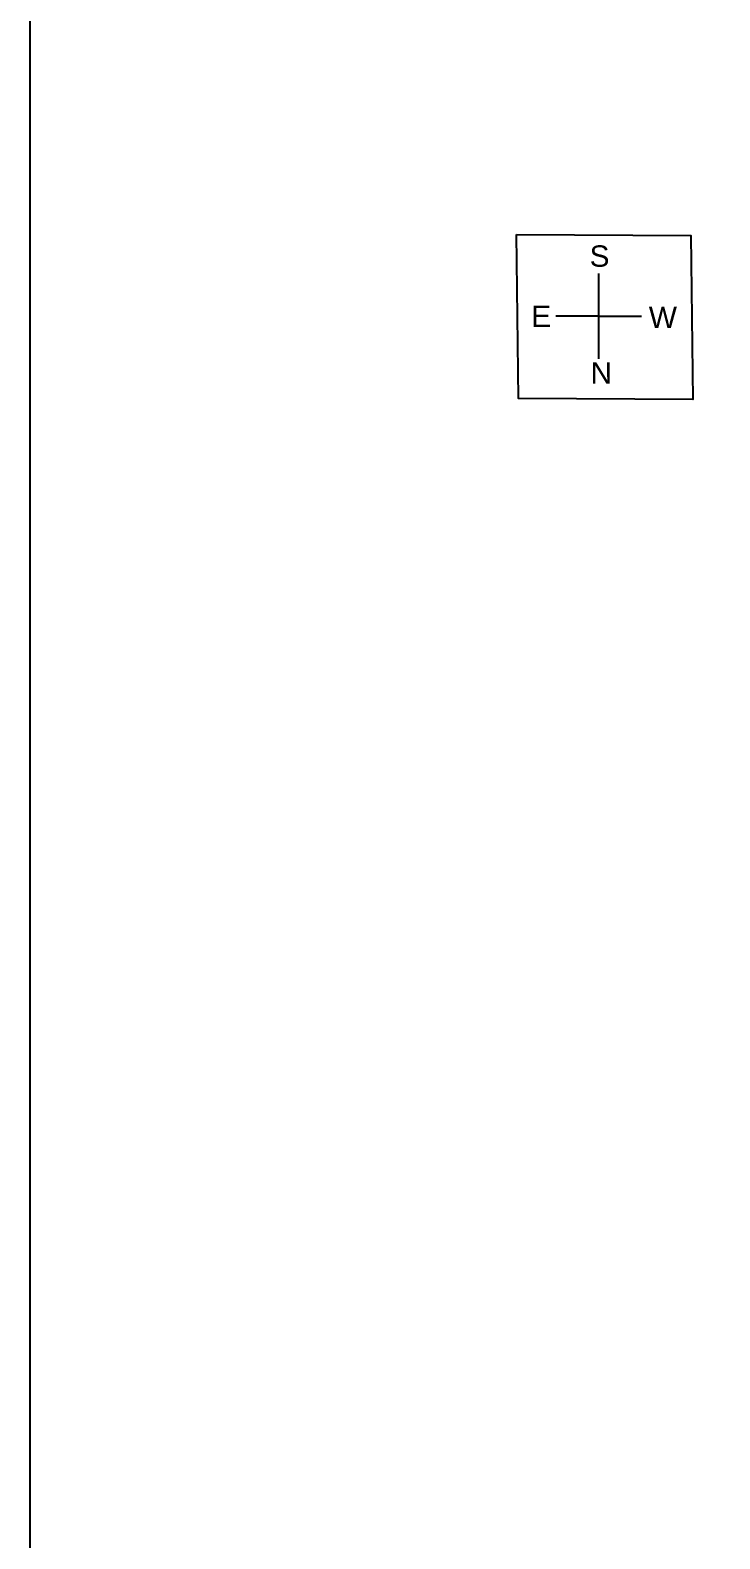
# Model space of a CAD drawing. Header units: inches. Extents: x -19338 to 11623, y -1285 to 3664.
# Drawn here: x -3064 to -2677, y -70 to 778 of the extents above; entities that cross this region are included whole.
import ezdxf

# ---------------------------------------------------------------- set-up
doc = ezdxf.new("R2010")
doc.units = ezdxf.units.IN
doc.header["$MEASUREMENT"] = 0
doc.layers.get('0').update_dxf_attribs({"color": 18})
doc.styles.get("Standard").update_dxf_attribs({"font": 'arial.ttf'})

msp = doc.modelspace()

# ---------------------------------------------------------------- linework, layer by layer
for p, q in [((-2745.143, 641.347), (-2745.143, 593.347)), ((-2745.143, 617.347), (-2769.143, 617.347)), ((-2745.143, 617.347), (-2721.143, 617.347))]:
    msp.add_line(p, q)
for points in [[(-3064.456, 1625.524), (1425.493, 1625.524), (1425.493, -1285.236), (-3064.456, -1285.236)], [(-2791.209, 663.204), (-2693.355, 662.714), (-2692.219, 570.562), (-2790.073, 571.053)]]:
    msp.add_lwpolyline(points, close=True)

# ---------------------------------------------------------------- texts
at = {"char_height": 12, "attachment_point": 1}
for s, insert in [('S', (-2750.232, 657.073)), ('E', (-2782.99, 623.254)), ('W', (-2716.969, 622.584)), ('N', (-2749.693, 591.46))]:
    msp.add_mtext_dynamic_manual_height_columns(s, width=6647.88775, gutter_width=100, heights=[0], dxfattribs=dict(at, insert=insert))

doc.saveas('drawing.dxf')
